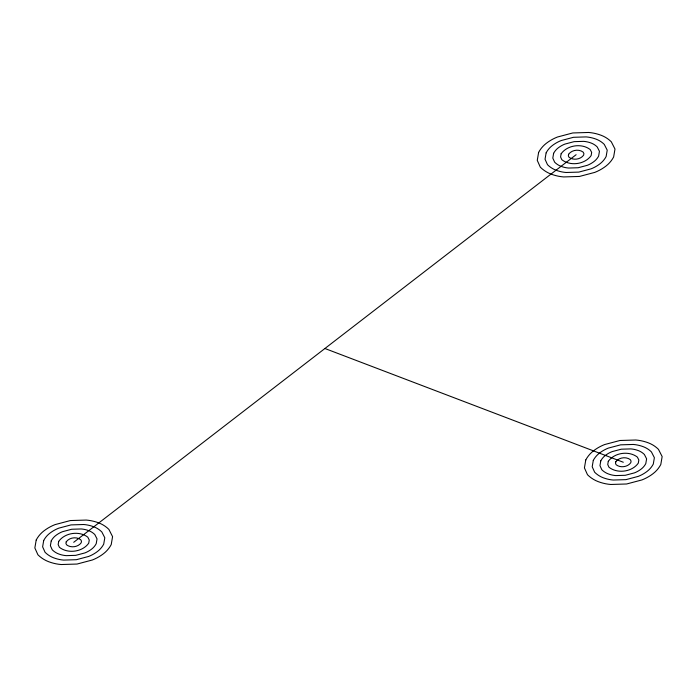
<?xml version="1.0" encoding="UTF-8"?>
<svg xmlns="http://www.w3.org/2000/svg" width="697" height="697" viewBox="0 0 697 697"><rect width="100%" height="100%" fill="white"/><g stroke="black" fill="none" stroke-linecap="round" stroke-linejoin="round"><path stroke-width="1.05" d="M73.708 542.301L576.131 154.699M324.915 348.5L623.292 462.242M36.209 540.001L34.85 547.964L37.917 554.786A30.441 29.509 -1.5 0 0 48.59 561.677A44.896 43.528 -1.5 0 0 61.17 564.535L77.045 564.047L92.379 559.987A44.896 43.528 -1.5 0 0 103.548 553.671A28.664 27.793 -1.5 0 0 111.215 544.601L112.574 536.638L108.889 529.406A28.664 27.793 -1.5 0 0 98.835 522.924A44.896 43.528 -1.5 0 0 86.254 520.067L70.38 520.554L55.046 524.614A44.896 43.528 -1.5 0 0 43.876 530.922A28.664 27.793 -1.5 0 0 36.209 540.001M43.711 540.454L42.622 546.831L45.07 552.294A24.351 23.611 -1.5 0 0 53.617 557.8A35.913 34.824 -1.5 0 0 63.68 560.092L76.382 559.7L88.641 556.45A35.913 34.824 -1.5 0 0 97.58 551.397A22.931 22.234 -1.5 0 0 103.714 544.139L104.803 537.77L101.849 531.985A22.931 22.234 -1.5 0 0 93.807 526.793A35.913 34.824 -1.5 0 0 83.745 524.51L71.042 524.902L58.783 528.152A35.913 34.824 -1.5 0 0 49.844 533.205A22.931 22.234 -1.5 0 0 43.711 540.454M51.212 540.916L50.393 545.699L52.231 549.794A18.261 17.704 -1.5 0 0 58.635 553.932A26.939 26.111 -1.5 0 0 66.189 555.64L75.712 555.352L84.912 552.913A26.939 26.111 -1.5 0 0 91.612 549.123A17.198 16.676 -1.5 0 0 96.212 543.686L97.031 538.903L94.818 534.564A17.198 16.676 -1.5 0 0 88.78 530.67A26.939 26.111 -1.5 0 0 81.235 528.962L71.713 529.25L62.512 531.689A26.939 26.111 -1.5 0 0 55.812 535.479A17.198 16.676 -1.5 0 0 51.212 540.916M58.705 541.377L58.165 544.566L59.393 547.293C67.879 554.002 82.42 552.05 88.711 543.224L89.26 540.036L87.778 537.143C79.301 530.609 64.934 532.639 58.705 541.377M66.206 541.839L65.936 543.433L66.555 544.801C70.798 548.156 78.064 547.171 81.209 542.763L81.479 541.168L80.747 539.722C76.504 536.455 69.325 537.474 66.206 541.839M538.624 152.399L537.265 160.362L540.332 167.193A30.441 29.509 -1.5 0 0 551.005 174.076A44.896 43.528 -1.5 0 0 563.585 176.933L579.46 176.446L594.794 172.386A44.896 43.528 -1.5 0 0 605.963 166.078A28.664 27.793 -1.5 0 0 613.63 156.999L614.989 149.036L611.304 141.805A28.664 27.793 -1.5 0 0 601.25 135.323A44.896 43.528 -1.5 0 0 588.669 132.465L572.795 132.953L557.461 137.013A44.896 43.528 -1.5 0 0 546.291 143.329A28.664 27.793 -1.5 0 0 538.624 152.399M546.126 152.861L545.037 159.23L547.493 164.692A24.351 23.611 -1.5 0 0 556.032 170.207A35.913 34.824 -1.5 0 0 566.095 172.49L578.798 172.098L591.056 168.848A35.913 34.824 -1.5 0 0 599.995 163.795A22.931 22.234 -1.5 0 0 606.129 156.546L607.218 150.169L604.264 144.384A22.931 22.234 -1.5 0 0 596.223 139.2A35.913 34.824 -1.5 0 0 586.16 136.908L573.457 137.3L561.198 140.55A35.913 34.824 -1.5 0 0 552.259 145.603A22.931 22.234 -1.5 0 0 546.126 152.861M553.627 153.314L552.808 158.097L554.646 162.192A18.261 17.704 -1.5 0 0 561.059 166.33A26.939 26.111 -1.5 0 0 568.604 168.038L578.127 167.75L587.327 165.311A26.939 26.111 -1.5 0 0 594.027 161.521A17.198 16.676 -1.5 0 0 598.627 156.084L599.446 151.301L597.233 146.962A17.198 16.676 -1.5 0 0 591.204 143.068A26.939 26.111 -1.5 0 0 583.65 141.36L574.128 141.648L564.927 144.087A26.939 26.111 -1.5 0 0 558.227 147.877A17.198 16.676 -1.5 0 0 553.627 153.314M561.129 153.776L560.58 156.964L561.808 159.691C570.294 166.409 584.835 164.448 591.126 155.623L591.675 152.434L590.193 149.541C581.725 143.007 567.349 145.037 561.129 153.776M568.63 154.237L568.351 155.832L568.97 157.2C573.213 160.554 580.479 159.578 583.633 155.161L583.903 153.567L583.162 152.12C578.928 148.853 571.74 149.872 568.63 154.237M585.785 459.942L584.426 467.905L587.493 474.735A30.441 29.509 -1.5 0 0 598.165 481.618A44.896 43.528 -1.5 0 0 610.746 484.476L626.62 483.988L641.954 479.928A44.896 43.528 -1.5 0 0 653.124 473.62A28.664 27.793 -1.5 0 0 660.791 464.542L662.15 456.579L658.465 449.347A28.664 27.793 -1.5 0 0 648.41 442.865A44.896 43.528 -1.5 0 0 635.83 440.007L619.955 440.495L604.621 444.555A44.896 43.528 -1.5 0 0 593.452 450.872A28.664 27.793 -1.5 0 0 585.785 459.942M593.286 460.403L592.197 466.772L594.654 472.235A24.351 23.611 -1.5 0 0 603.193 477.75A35.913 34.824 -1.5 0 0 613.255 480.033L625.958 479.641L638.217 476.391A35.913 34.824 -1.5 0 0 647.156 471.338A22.931 22.234 -1.5 0 0 653.289 464.089L654.378 457.711L651.425 451.926A22.931 22.234 -1.5 0 0 643.383 446.742A35.913 34.824 -1.5 0 0 633.32 444.451L620.618 444.843L608.359 448.093A35.913 34.824 -1.5 0 0 599.42 453.146A22.931 22.234 -1.5 0 0 593.286 460.403M600.788 460.856L599.969 465.64L601.807 469.734A18.261 17.704 -1.5 0 0 608.22 473.873A26.939 26.111 -1.5 0 0 615.765 475.581L625.287 475.293L634.488 472.854A26.939 26.111 -1.5 0 0 641.188 469.064A17.198 16.676 -1.5 0 0 645.788 463.627L646.607 458.844L644.394 454.505A17.198 16.676 -1.5 0 0 638.365 450.611A26.939 26.111 -1.5 0 0 630.811 448.903L621.288 449.19L612.088 451.63A26.939 26.111 -1.5 0 0 605.388 455.42A17.198 16.676 -1.5 0 0 600.788 460.856M608.289 461.318L607.74 464.507L608.969 467.234C617.455 473.951 631.996 471.991 638.295 463.165L638.835 459.976L637.363 457.084C628.886 450.55 614.51 452.58 608.289 461.318M615.791 461.78L615.521 463.374L616.131 464.742C620.374 468.096 627.64 467.121 630.794 462.703L631.064 461.109L630.323 459.663C626.089 456.396 618.901 457.415 615.791 461.78"/></g></svg>
